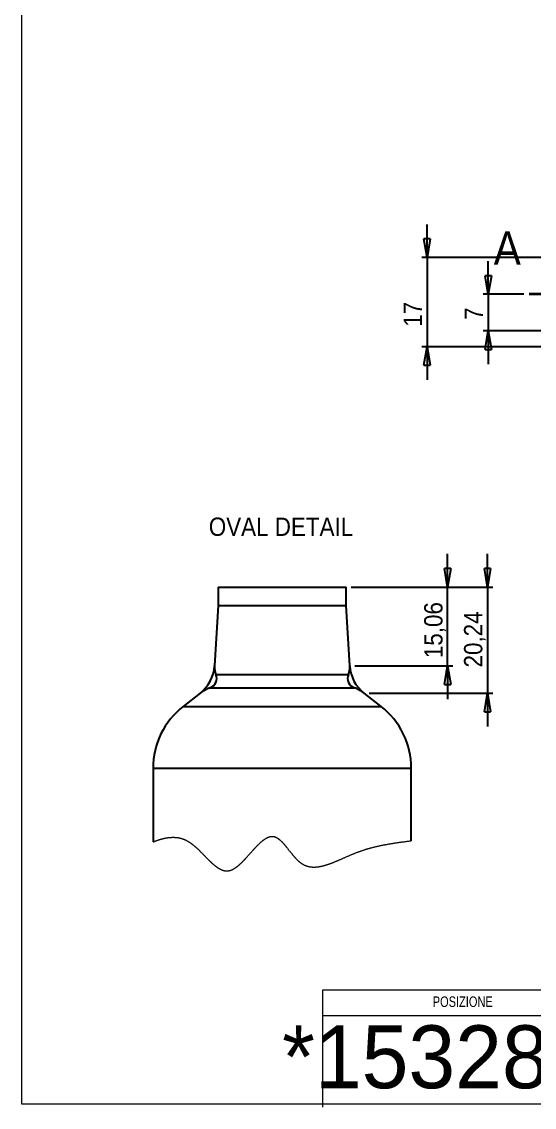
# Model space of a CAD drawing. Header units: millimetres. Extents: x 0 to 294, y 0 to 414.
# Drawn here: x 0.3 to 98.1, y -0.5 to 206.7 of the extents above; entities that cross this region are included whole.
import ezdxf

# ---------------------------------------------------------------- set-up
doc = ezdxf.new("R2010")
doc.units = ezdxf.units.MM
doc.linetypes.add('SLD-Combinazione-di-due-tratteggi', pattern=[12.7, 6.35, -1.27, 1.27, -1.27, 1.27, -1.27])
doc.linetypes.add('SLD-Solido', pattern=[0])
doc.layers.add('D', color=3, linetype='SLD-Solido', lineweight=25)
doc.layers.add('SEZ', color=6, linetype='SLD-Combinazione-di-due-tratteggi', lineweight=35)
doc.layers.add('Q', color=2, linetype='SLD-Solido')
doc.styles.add('SLDTEXTSTYLE1', font='GOTHIC.TTF', dxfattribs={"width": 0.913})
doc.styles.add('SLDTEXTSTYLE3', font='ARIALN.TTF', dxfattribs={"width": 0.917722})
doc.styles.add('SLDTEXTSTYLE4', font='IDAUTOMATIONHC39M.TTF')
doc.dimstyles.new('SLDDIMSTYLE0', dxfattribs={"dimtxt": 3.5, "dimasz": 3.556, "dimexe": 0, "dimexo": 0.0625, "dimgap": 0.875, "dimtad": 1, "dimrnd": 1e-09, "dimzin": 12, "dimdsep": 46, "dimtxsty": 'SLDTEXTSTYLE1', "dimblk1": 'CLOSED', "dimblk2": 'CLOSED', "dimsah": 1, "dimcen": 0.09, "dimadec": 0, "dimazin": 3, "dimtfac": 1, "dimtmove": 0, "dimatfit": 0, "dimldrblk": 'CLOSED', "dimfxl": 0, "dimfrac": 2, "dimtolj": 1, "dimtzin": 12, "dimarcsym": 0})

# ---------------------------------------------------------------- blocks, each defined once
blk = doc.blocks.new('_CLOSED')
at = {"color": 0, "linetype": 'ByBlock', "lineweight": -2}
for p, q in [((-1, 0.166667), (0, 0)), ((-1, 0.166667), (-1, -0.166667)), ((0, 0), (-1, -0.166667)), ((0, 0), (-1, 0))]:
    blk.add_line(p, q, dxfattribs=at)
blk = doc.blocks.new('_D')
at = {"layer": 'Q'}
for p, q in [((89.3, 154.67), (89.3, 161.02)), ((96.1, 154.67), (88.3, 154.67)), ((89.3, 154.67), (89.3, 147.67)), ((106.21, 147.67), (88.3, 147.67)), ((89.3, 147.67), (89.3, 141.32))]:
    blk.add_line(p, q, dxfattribs=at)
at = {"layer": 'Q', "xscale": 3.556, "yscale": 3.556}
for p, rotation in [((89.3, 154.67), 270.0000000000004), ((89.3, 147.67), 90.0000000000004)]:
    blk.add_blockref('_CLOSED', p, dxfattribs=dict(at, rotation=rotation))
at = {"layer": 'Q', "insert": (84.82, 149.77), "char_height": 3.5, "attachment_point": 1, "rotation": 90, "style": 'SLDTEXTSTYLE1'}
blk.add_mtext('7', dxfattribs=at)
blk = doc.blocks.new('_D_15')
at = {"layer": 'Q'}
for p, q in [((77.61, 161.67), (77.61, 168.02)), ((130.84, 161.67), (76.61, 161.67)), ((77.61, 161.67), (77.61, 144.67)), ((151.65, 144.67), (76.61, 144.67)), ((77.61, 144.67), (77.61, 138.32))]:
    blk.add_line(p, q, dxfattribs=at)
at = {"layer": 'Q', "xscale": 3.556, "yscale": 3.556}
for p, rotation in [((77.61, 161.67, 0.01), 270.0000000000004), ((77.61, 144.67, 0.01), 90.0000000000004)]:
    blk.add_blockref('_CLOSED', p, dxfattribs=dict(at, rotation=rotation))
at = {"layer": 'Q', "insert": (73.13, 148.48), "char_height": 3.5, "attachment_point": 1, "rotation": 90, "style": 'SLDTEXTSTYLE1'}
blk.add_mtext('17', dxfattribs=at)
blk = doc.blocks.new('_D_29')
at = {"layer": 'Q'}
for p, q in [((81.54, 98.8), (81.54, 105.15)), ((63.17, 98.8), (82.54, 98.8)), ((81.54, 83.75), (81.54, 98.8)), ((63.87, 83.75), (82.54, 83.75)), ((81.54, 83.75), (81.54, 77.4))]:
    blk.add_line(p, q, dxfattribs=at)
at = {"layer": 'Q', "xscale": 3.556, "yscale": 3.556}
for p, rotation in [((81.54, 98.8, -0.04), 270.0000000000004), ((81.54, 83.75, -0.04), 90.0000000000004)]:
    blk.add_blockref('_CLOSED', p, dxfattribs=dict(at, rotation=rotation))
at = {"layer": 'Q', "insert": (77.07, 85.23), "char_height": 3.5, "attachment_point": 1, "rotation": 90, "style": 'SLDTEXTSTYLE1'}
blk.add_mtext('15,06', dxfattribs=at)
blk = doc.blocks.new('_D_30')
at = {"layer": 'Q'}
for p, q in [((89.14, 98.8), (89.14, 105.15)), ((63.17, 98.8), (90.14, 98.8)), ((89.14, 98.8), (89.14, 78.56)), ((66.6, 78.56), (90.14, 78.56)), ((89.14, 78.56), (89.14, 72.21))]:
    blk.add_line(p, q, dxfattribs=at)
at = {"layer": 'Q', "xscale": 3.556, "yscale": 3.556}
for p, rotation in [((89.14, 98.8, -0.04), 270.0000000000004), ((89.14, 78.56, -0.04), 90.0000000000004)]:
    blk.add_blockref('_CLOSED', p, dxfattribs=dict(at, rotation=rotation))
at = {"layer": 'Q', "insert": (84.67, 83.45), "char_height": 3.5, "attachment_point": 1, "rotation": 90, "style": 'SLDTEXTSTYLE1'}
blk.add_mtext('20,24', dxfattribs=at)

msp = doc.modelspace()

# ---------------------------------------------------------------- linework, layer by layer
at = {"color": 179, "linetype": 'SLD-Solido', "lineweight": 18}
for p, q in [((0.28364, 0.10038), (0.28364, 413.8771)), ((57.70343, -0.48984), (57.70343, 21.91016)), ((57.70343, 21.91016), (99.70343, 21.91016)), ((57.70343, 17.01016), (99.70343, 17.01016)), ((293.60343, 0.10038), (0.28364, 0.10038))]:
    msp.add_line(p, q, dxfattribs=at)
at = {"color": 7, "linetype": 'SLD-Solido', "lineweight": 18, "flags": 128}
msp.add_lwpolyline([(25.33679, 50.15215), (25.40157, 50.17835), (25.46632, 50.20427), (25.53103, 50.22988), (25.59571, 50.25519), (25.66036, 50.2802), (25.72498, 50.30489), (25.78956, 50.32926), (25.85411, 50.35332), (25.9217, 50.37816), (25.98924, 50.40265), (26.05674, 50.42676), (26.1242, 50.45049), (26.19162, 50.47384), (26.259, 50.49681), (26.31671, 50.51618), (26.37439, 50.53525), (26.43204, 50.55403), (26.48966, 50.57251), (26.54724, 50.59069), (26.60478, 50.60856), (26.66229, 50.62612), (26.71498, 50.64195), (26.76763, 50.6575), (26.82025, 50.67278), (26.87284, 50.68779), (26.9254, 50.70253), (26.97793, 50.71699), (27.03519, 50.73244), (27.09242, 50.74756), (27.1496, 50.76233), (27.20674, 50.77676), (27.26384, 50.79084), (27.3209, 50.80457), (27.37792, 50.81794), (27.43015, 50.82989), (27.48234, 50.84153), (27.53449, 50.85286), (27.58661, 50.86388), (27.63869, 50.87459), (27.69073, 50.88498), (27.74273, 50.89506), (27.79469, 50.90481), (27.84662, 50.91424), (27.8985, 50.92335), (27.95034, 50.93212), (28.00214, 50.94056), (28.05095, 50.94821), (28.09972, 50.95557), (28.14845, 50.96262), (28.19714, 50.96936), (28.24579, 50.9758), (28.29501, 50.982), (28.34419, 50.98789), (28.39333, 50.99345), (28.44243, 50.99868), (28.49148, 51.0036), (28.5405, 51.00818), (28.58947, 51.01243), (28.63841, 51.01634), (28.68962, 51.02009), (28.7408, 51.02346), (28.79192, 51.02645), (28.843, 51.02907), (28.89402, 51.03131), (28.945, 51.03316), (28.98866, 51.03445), (29.03228, 51.03545), (29.07587, 51.03616), (29.11942, 51.03658), (29.16293, 51.03671), (29.2064, 51.03655), (29.24984, 51.0361), (29.29757, 51.03526), (29.34526, 51.03406), (29.39291, 51.0325), (29.44051, 51.03057), (29.48806, 51.02828), (29.53124, 51.02587), (29.57439, 51.02316), (29.6175, 51.02014), (29.66057, 51.01681), (29.70359, 51.01316), (29.74658, 51.00921), (29.78953, 51.00493), (29.83672, 50.99987), (29.88386, 50.99442), (29.93096, 50.98857), (29.978, 50.98234), (30.02499, 50.97572), (30.06411, 50.96989), (30.10319, 50.9638), (30.14224, 50.95742), (30.18125, 50.95076), (30.22023, 50.94383), (30.25917, 50.93661), (30.29585, 50.92955), (30.33249, 50.92223), (30.3691, 50.91467), (30.40569, 50.90684), (30.44223, 50.89876), (30.48664, 50.88859), (30.531, 50.87803), (30.57531, 50.86709), (30.61956, 50.85577), (30.66377, 50.84405), (30.70792, 50.83195), (30.75202, 50.81945), (30.79241, 50.80765), (30.83274, 50.79551), (30.87304, 50.78304), (30.91329, 50.77024), (30.95349, 50.7571), (30.99365, 50.74361), (31.03377, 50.72979), (31.07383, 50.71563), (31.11386, 50.70112), (31.15384, 50.68626), (31.19377, 50.67106), (31.23366, 50.65551), (31.27122, 50.64053), (31.30874, 50.62524), (31.34622, 50.60963), (31.38366, 50.59371), (31.42106, 50.57747), (31.46067, 50.5599), (31.50024, 50.54197), (31.53976, 50.52368), (31.57924, 50.50503), (31.61866, 50.48602), (31.65804, 50.46663), (31.69512, 50.44803), (31.73216, 50.42909), (31.76915, 50.40983), (31.8061, 50.39023), (31.843, 50.37031), (31.87986, 50.35005), (31.91667, 50.32946), (31.95344, 50.30854), (31.99017, 50.2873), (32.02686, 50.26573), (32.06284, 50.24425), (32.09878, 50.22246), (32.13469, 50.20038), (32.17055, 50.17799), (32.20923, 50.1535), (32.24786, 50.12867), (32.28644, 50.10351), (32.32498, 50.07802), (32.36348, 50.05222), (32.40192, 50.02609), (32.43813, 50.00118), (32.4743, 49.97599), (32.51042, 49.95053), (32.54651, 49.92481), (32.58256, 49.89882), (32.62274, 49.86951), (32.66287, 49.83989), (32.70296, 49.80996), (32.743, 49.77972), (32.78299, 49.74918), (32.82294, 49.71835), (32.86283, 49.68722), (32.90269, 49.65582), (32.94817, 49.61958), (32.9936, 49.58299), (33.03897, 49.54605), (33.08428, 49.50877), (33.12953, 49.47116), (33.17473, 49.43323), (33.21987, 49.39497), (33.26945, 49.35254), (33.31897, 49.30975), (33.36843, 49.2666), (33.41781, 49.22311), (33.46713, 49.17929), (33.517, 49.1346), (33.5668, 49.0896), (33.61654, 49.04429), (33.66622, 48.99868), (33.71583, 48.95279), (33.76538, 48.90662), (33.81486, 48.8602), (33.86429, 48.81352), (33.92634, 48.7545), (33.9883, 48.69512), (34.05017, 48.63541), (34.11195, 48.57538), (34.17364, 48.51506), (34.23524, 48.45448), (34.29676, 48.39364), (34.35819, 48.33257), (34.41954, 48.2713), (34.48081, 48.20985), (34.56092, 48.12914), (34.64091, 48.04819), (34.72076, 47.96708), (34.81135, 47.87474), (34.90178, 47.78231), (34.99206, 47.68986), (35.08219, 47.59746), (35.17219, 47.50517), (35.26204, 47.41308), (35.33255, 47.34091), (35.40297, 47.26893), (35.47333, 47.19719), (35.5436, 47.12572), (35.61381, 47.05455), (35.68394, 46.98372), (35.74462, 46.92268), (35.80525, 46.86195), (35.86583, 46.80155), (35.92636, 46.74149), (35.97389, 46.69456), (36.0214, 46.64787), (36.06888, 46.60144), (36.11634, 46.55526), (36.16474, 46.50842), (36.21311, 46.46188), (36.26146, 46.41564), (36.30979, 46.36972), (36.3581, 46.32414), (36.40639, 46.27889), (36.45466, 46.234), (36.49688, 46.19502), (36.53908, 46.15633), (36.58127, 46.11794), (36.62345, 46.07984), (36.66561, 46.04206), (36.70777, 46.0046), (36.74991, 45.96746), (36.79204, 45.93066), (36.82986, 45.89791), (36.86768, 45.86544), (36.90549, 45.83325), (36.94329, 45.80136), (36.98108, 45.76977), (37.01887, 45.73848), (37.05665, 45.7075), (37.09435, 45.6769), (37.13203, 45.64663), (37.16972, 45.61668), (37.2074, 45.58706), (37.24507, 45.55778), (37.28207, 45.52935), (37.31907, 45.50126), (37.35607, 45.47351), (37.39306, 45.44611), (37.42608, 45.42194), (37.45911, 45.39806), (37.49213, 45.37446), (37.52516, 45.35116), (37.55818, 45.32815), (37.59121, 45.30544), (37.62423, 45.28303), (37.65725, 45.26093), (37.69028, 45.23914), (37.7233, 45.21767), (37.75633, 45.19651), (37.78936, 45.17568), (37.82239, 45.15517), (37.85542, 45.13499), (37.88845, 45.11515), (37.92149, 45.09564), (37.95116, 45.07841), (37.98083, 45.06147), (38.0105, 45.0448), (38.04017, 45.02841), (38.06985, 45.01232), (38.09953, 44.99651), (38.12922, 44.98099), (38.15921, 44.96561), (38.1892, 44.95054), (38.2192, 44.93577), (38.24921, 44.92131), (38.27921, 44.90716), (38.30923, 44.89333), (38.33924, 44.87982), (38.36927, 44.86662), (38.40072, 44.85314), (38.43219, 44.84003), (38.46366, 44.82727), (38.49513, 44.81487), (38.52661, 44.80285), (38.5581, 44.79119), (38.5896, 44.77991), (38.6211, 44.769), (38.65262, 44.75848), (38.68413, 44.74834), (38.71566, 44.73859), (38.7472, 44.72923), (38.77694, 44.72076), (38.80669, 44.71265), (38.83644, 44.70489), (38.86621, 44.69749), (38.89598, 44.69045), (38.92306, 44.68436), (38.95014, 44.67858), (38.97723, 44.6731), (39.00432, 44.66793), (39.03143, 44.66307), (39.05854, 44.65852), (39.08566, 44.65428), (39.1155, 44.64998), (39.14535, 44.64606), (39.17521, 44.64253), (39.20508, 44.63939), (39.23496, 44.63665), (39.25987, 44.63466), (39.28479, 44.63294), (39.30971, 44.63151), (39.33464, 44.63035), (39.35958, 44.62947), (39.38453, 44.62888), (39.40806, 44.62858), (39.4316, 44.62853), (39.45514, 44.62874), (39.47869, 44.6292), (39.50225, 44.62992), (39.52952, 44.63107), (39.5568, 44.63258), (39.58409, 44.63443), (39.61139, 44.63664), (39.6387, 44.6392), (39.66602, 44.64212), (39.69335, 44.64539), (39.71842, 44.64871), (39.74349, 44.65234), (39.76857, 44.65627), (39.79367, 44.66051), (39.81877, 44.66504), (39.84388, 44.66989), (39.86901, 44.67503), (39.89414, 44.68046), (39.91928, 44.6862), (39.94443, 44.69223), (39.96959, 44.69855), (39.99475, 44.70515), (40.01849, 44.71165), (40.04224, 44.7184), (40.06599, 44.72541), (40.08975, 44.73266), (40.11352, 44.74017), (40.13873, 44.7484), (40.16396, 44.75691), (40.18919, 44.76569), (40.21443, 44.77475), (40.23968, 44.78408), (40.26493, 44.79368), (40.29471, 44.80533), (40.3245, 44.81735), (40.35429, 44.82975), (40.3841, 44.8425), (40.41453, 44.85588), (40.44497, 44.86964), (40.47541, 44.88376), (40.50587, 44.89825), (40.53634, 44.91309), (40.56681, 44.9283), (40.5973, 44.94386), (40.62687, 44.95929), (40.65646, 44.97504), (40.68605, 44.99112), (40.71565, 45.00751), (40.74525, 45.02423), (40.77487, 45.04126), (40.80449, 45.0586), (40.83709, 45.07803), (40.86969, 45.09784), (40.90231, 45.11801), (40.93493, 45.13854), (40.96756, 45.15943), (41.0002, 45.18067), (41.03285, 45.20226), (41.0655, 45.2242), (41.09816, 45.24648), (41.13083, 45.2691), (41.16293, 45.29163), (41.19503, 45.31449), (41.22714, 45.33766), (41.25925, 45.36114), (41.29196, 45.38537), (41.32467, 45.4099), (41.35739, 45.43475), (41.39011, 45.4599), (41.42284, 45.48536), (41.45499, 45.51064), (41.48715, 45.53622), (41.51931, 45.56207), (41.55147, 45.5882), (41.58977, 45.61965), (41.62807, 45.65149), (41.66638, 45.6837), (41.7047, 45.71628), (41.74302, 45.74921), (41.78134, 45.7825), (41.81793, 45.8146), (41.85453, 45.84701), (41.89112, 45.87972), (41.92772, 45.91274), (41.96432, 45.94605), (42.00093, 45.97964), (42.03753, 46.01352), (42.07414, 46.04767), (42.1125, 46.08374), (42.15085, 46.1201), (42.18921, 46.15675), (42.22757, 46.19368), (42.26593, 46.23087), (42.30429, 46.26834), (42.35032, 46.31363), (42.39636, 46.35929), (42.44239, 46.4053), (42.48842, 46.45165), (42.53445, 46.49833), (42.57965, 46.54448), (42.62485, 46.59093), (42.67005, 46.63766), (42.71524, 46.68467), (42.76404, 46.73573), (42.81284, 46.78708), (42.86162, 46.83872), (42.9104, 46.89062), (42.95917, 46.94278), (43.00793, 46.99518), (43.06539, 47.05723), (43.12284, 47.11958), (43.18027, 47.1822), (43.23768, 47.24507), (43.306, 47.32021), (43.3743, 47.39564), (43.44258, 47.47133), (43.51082, 47.54723), (43.57903, 47.62332), (43.6472, 47.69954), (43.7494, 47.81407), (43.85151, 47.92872), (43.95353, 48.04335), (44.05545, 48.15786), (44.11946, 48.22971), (44.18343, 48.30143), (44.24735, 48.37299), (44.31123, 48.44435), (44.37506, 48.5155), (44.42766, 48.57397), (44.48022, 48.63226), (44.53275, 48.69034), (44.58525, 48.74819), (44.6377, 48.80581), (44.69012, 48.86316), (44.74251, 48.92024), (44.79049, 48.9723), (44.83843, 49.02411), (44.88635, 49.07564), (44.93423, 49.12688), (44.98207, 49.17783), (45.02987, 49.22846), (45.07082, 49.2716), (45.11174, 49.31449), (45.15263, 49.35713), (45.19349, 49.3995), (45.23433, 49.4416), (45.27513, 49.48341), (45.31591, 49.52494), (45.35326, 49.56274), (45.39058, 49.60029), (45.42788, 49.63758), (45.46515, 49.67459), (45.5024, 49.71133), (45.53961, 49.74778), (45.57512, 49.78231), (45.61059, 49.81657), (45.64604, 49.85056), (45.68147, 49.88426), (45.71687, 49.91768), (45.75224, 49.95081), (45.78758, 49.98364), (45.8229, 50.01617), (45.85987, 50.04992), (45.89682, 50.08332), (45.93373, 50.11637), (45.97061, 50.14906), (46.00746, 50.18139), (46.04427, 50.21335), (46.07581, 50.24044), (46.10732, 50.26726), (46.1388, 50.29379), (46.17026, 50.32002), (46.2017, 50.34597), (46.23311, 50.37162), (46.2645, 50.39697), (46.299, 50.4245), (46.33347, 50.45165), (46.36791, 50.47843), (46.40232, 50.50482), (46.43669, 50.53081), (46.46785, 50.55406), (46.49898, 50.57697), (46.53008, 50.59954), (46.56116, 50.62178), (46.59221, 50.64368), (46.62268, 50.66485), (46.65313, 50.68568), (46.68354, 50.70617), (46.71394, 50.72631), (46.74492, 50.7465), (46.77588, 50.76633), (46.80681, 50.78579), (46.83771, 50.80487), (46.86858, 50.82357), (46.89942, 50.84188), (46.93024, 50.85981), (46.95718, 50.87518), (46.98409, 50.89024), (47.01099, 50.905), (47.03786, 50.91945), (47.06471, 50.93358), (47.09153, 50.94741), (47.11833, 50.96092), (47.14511, 50.97411), (47.17314, 50.98758), (47.20115, 51.0007), (47.22912, 51.01345), (47.25708, 51.02585), (47.285, 51.03787), (47.3129, 51.04953), (47.33674, 51.05921), (47.36056, 51.06861), (47.38436, 51.07774), (47.40814, 51.08659), (47.4319, 51.09516), (47.45522, 51.1033), (47.47852, 51.11117), (47.5018, 51.11876), (47.52506, 51.12608), (47.54877, 51.13325), (47.57246, 51.14014), (47.59614, 51.14673), (47.61979, 51.15302), (47.64342, 51.15901), (47.66703, 51.16471), (47.69062, 51.1701), (47.71419, 51.17518), (47.73773, 51.17996), (47.76126, 51.18444), (47.78476, 51.1886), (47.80824, 51.19245), (47.83171, 51.19598), (47.85514, 51.1992), (47.8809, 51.20237), (47.90663, 51.20516), (47.93234, 51.20755), (47.95802, 51.20955), (47.98367, 51.21116), (48.00476, 51.21218), (48.02582, 51.21293), (48.04687, 51.21341), (48.06791, 51.21362), (48.08892, 51.21355), (48.10954, 51.21321), (48.13014, 51.2126), (48.15072, 51.21172), (48.17129, 51.21058), (48.19225, 51.20913), (48.2132, 51.20739), (48.23413, 51.20536), (48.25504, 51.20305), (48.27592, 51.20045), (48.29679, 51.19756), (48.31764, 51.19437), (48.34194, 51.19028), (48.36622, 51.1858), (48.39047, 51.18093), (48.41469, 51.17567), (48.43889, 51.17002), (48.46306, 51.16399), (48.48583, 51.15795), (48.50858, 51.15158), (48.53131, 51.14488), (48.55402, 51.13785), (48.5767, 51.13049), (48.60074, 51.12233), (48.62476, 51.11381), (48.64875, 51.10493), (48.67272, 51.09569), (48.69667, 51.0861), (48.7206, 51.07616), (48.74314, 51.06646), (48.76567, 51.05646), (48.78817, 51.04616), (48.81066, 51.03556), (48.83313, 51.02466), (48.85559, 51.01346), (48.87803, 51.00197), (48.90045, 50.99019), (48.92285, 50.97812), (48.94524, 50.96576), (48.96721, 50.95335), (48.98917, 50.94066), (49.01112, 50.92771), (49.03304, 50.9145), (49.05671, 50.89993), (49.08036, 50.88505), (49.10399, 50.86988), (49.12761, 50.8544), (49.15121, 50.83863), (49.1748, 50.82257), (49.19703, 50.80716), (49.21924, 50.7915), (49.24144, 50.77558), (49.26363, 50.75942), (49.28581, 50.74301), (49.31408, 50.72172), (49.34234, 50.70004), (49.37057, 50.67797), (49.39879, 50.65552), (49.42699, 50.63269), (49.45518, 50.60949), (49.48335, 50.58593), (49.51151, 50.562), (49.53965, 50.53772), (49.56778, 50.51309), (49.5959, 50.48811), (49.624, 50.4628), (49.65209, 50.43715), (49.68018, 50.41117), (49.71105, 50.38221), (49.74192, 50.35287), (49.77277, 50.32316), (49.80361, 50.29307), (49.83445, 50.26262), (49.86241, 50.23469), (49.89036, 50.20647), (49.91831, 50.17797), (49.94626, 50.14919), (49.97419, 50.12013), (50.00163, 50.09134), (50.02906, 50.06229), (50.05649, 50.03299), (50.08391, 50.00345), (50.11656, 49.96797), (50.1492, 49.93217), (50.18184, 49.89604), (50.21448, 49.8596), (50.24712, 49.82286), (50.27977, 49.78582), (50.31241, 49.74849), (50.34506, 49.71088), (50.37772, 49.673), (50.41038, 49.63486), (50.44304, 49.59647), (50.47571, 49.55783), (50.51423, 49.51199), (50.55276, 49.46583), (50.5913, 49.41937), (50.62986, 49.37262), (50.66914, 49.32474), (50.70844, 49.27659), (50.74775, 49.22818), (50.78709, 49.17953), (50.82646, 49.13065), (50.87804, 49.06633), (50.92968, 49.00167), (50.98136, 48.93672), (51.0368, 48.86683), (51.0923, 48.79667), (51.14788, 48.72629), (51.20353, 48.65571), (51.25926, 48.585), (51.33984, 48.48276), (51.42061, 48.38043), (51.50158, 48.27811), (51.58277, 48.17594), (51.63391, 48.11183), (51.68515, 48.04786), (51.73649, 47.98405), (51.78793, 47.92043), (51.83947, 47.85704), (51.8825, 47.8044), (51.92561, 47.75195), (51.9688, 47.69971), (52.01207, 47.64769), (52.05541, 47.59592), (52.09885, 47.54441), (52.13987, 47.4961), (52.18098, 47.44805), (52.22217, 47.40027), (52.26343, 47.35279), (52.30478, 47.3056), (52.34244, 47.26299), (52.38017, 47.22065), (52.41798, 47.17859), (52.45585, 47.13684), (52.49381, 47.09538), (52.53183, 47.05425), (52.56994, 47.01345), (52.60493, 46.97634), (52.63999, 46.93953), (52.67512, 46.90302), (52.71032, 46.86683), (52.74559, 46.83095), (52.78092, 46.79539), (52.81633, 46.76018), (52.85181, 46.72531), (52.88736, 46.69079), (52.92299, 46.65663), (52.95869, 46.62284), (52.99446, 46.58943), (53.02826, 46.55828), (53.06213, 46.52748), (53.09607, 46.49704), (53.13008, 46.46696), (53.16416, 46.43726), (53.19513, 46.41064), (53.22617, 46.38434), (53.25726, 46.35835), (53.28842, 46.3327), (53.31964, 46.30738), (53.35036, 46.28284), (53.38114, 46.25863), (53.41198, 46.23475), (53.44288, 46.21122), (53.47448, 46.18756), (53.50614, 46.16426), (53.53787, 46.14133), (53.56966, 46.11878), (53.60152, 46.09659), (53.63344, 46.07476), (53.66543, 46.0533), (53.69749, 46.0322), (53.7296, 46.01147), (53.76179, 45.99109), (53.79404, 45.97107), (53.82635, 45.9514), (53.85873, 45.93209), (53.89117, 45.91313), (53.92096, 45.89606), (53.95081, 45.87928), (53.98071, 45.8628), (54.01067, 45.8466), (54.04068, 45.8307), (54.07074, 45.81508), (54.1036, 45.79837), (54.13652, 45.78201), (54.1695, 45.76598), (54.20255, 45.75029), (54.23566, 45.73493), (54.26883, 45.71991), (54.30207, 45.70522), (54.33259, 45.69204), (54.36316, 45.67914), (54.39379, 45.66652), (54.42447, 45.65417), (54.4552, 45.6421), (54.48599, 45.63029), (54.523, 45.61648), (54.56008, 45.60306), (54.59724, 45.59002), (54.63448, 45.57736), (54.67179, 45.56509), (54.7085, 45.5534), (54.74529, 45.54208), (54.78215, 45.53111), (54.81908, 45.52051), (54.85372, 45.51091), (54.88842, 45.50161), (54.92319, 45.49263), (54.95801, 45.48395), (54.9929, 45.47558), (55.02785, 45.46751), (55.06286, 45.45975), (55.10145, 45.45156), (55.14011, 45.44373), (55.17884, 45.43625), (55.21765, 45.42914), (55.25653, 45.42238), (55.29549, 45.41598), (55.33452, 45.40992), (55.37362, 45.40421), (55.4128, 45.39885), (55.45204, 45.39384), (55.49066, 45.38924), (55.52935, 45.38498), (55.56811, 45.38104), (55.60694, 45.37742), (55.64655, 45.37407), (55.68623, 45.37104), (55.72599, 45.36835), (55.76581, 45.36598), (55.80571, 45.36394), (55.84496, 45.36224), (55.88428, 45.36086), (55.92367, 45.35978), (55.96314, 45.359), (56.00347, 45.35852), (56.04388, 45.35835), (56.08436, 45.35849), (56.12491, 45.35895), (56.16553, 45.3597), (56.20622, 45.36076), (56.24698, 45.36212), (56.28772, 45.36377), (56.32853, 45.36572), (56.36942, 45.36796), (56.41037, 45.37049), (56.45139, 45.37331), (56.49174, 45.37636), (56.53217, 45.37968), (56.57266, 45.38327), (56.61321, 45.38714), (56.66158, 45.39209), (56.71004, 45.39741), (56.75859, 45.40311), (56.80724, 45.40917), (56.85598, 45.4156), (56.90481, 45.42239), (56.95373, 45.42954), (57.00275, 45.43704), (57.05185, 45.44489), (57.10105, 45.45309), (57.15034, 45.46163), (57.19973, 45.47052), (57.24637, 45.4792), (57.29309, 45.48818), (57.3399, 45.49745), (57.38678, 45.50701), (57.43374, 45.51686), (57.48818, 45.52861), (57.54272, 45.54074), (57.59737, 45.55323), (57.65213, 45.56609), (57.70699, 45.57932), (57.76196, 45.5929), (57.81703, 45.60683), (57.8676, 45.61991), (57.91826, 45.63327), (57.96901, 45.64692), (58.01985, 45.66085), (58.07077, 45.67506), (58.12178, 45.68954), (58.17287, 45.7043), (58.22405, 45.71932), (58.27532, 45.7346), (58.32667, 45.75015), (58.37811, 45.76595), (58.42963, 45.782), (58.49046, 45.80124), (58.55141, 45.82082), (58.61247, 45.84073), (58.67366, 45.86098), (58.73607, 45.88192), (58.7986, 45.90319), (58.86126, 45.92478), (58.92403, 45.94669), (58.98692, 45.96891), (59.0488, 45.99102), (59.1108, 46.01343), (59.17291, 46.03611), (59.23513, 46.05907), (59.29874, 46.08278), (59.36247, 46.10676), (59.42631, 46.13101), (59.49026, 46.15552), (59.55434, 46.18029), (59.61852, 46.2053), (59.68282, 46.23056), (59.751, 46.25755), (59.8193, 46.2848), (59.88773, 46.3123), (59.95628, 46.34004), (60.02496, 46.36802), (60.09377, 46.39623), (60.17502, 46.42975), (60.25644, 46.46358), (60.33804, 46.49768), (60.4198, 46.53206), (60.50341, 46.5674), (60.5872, 46.603), (60.67116, 46.63885), (60.75529, 46.67492), (60.8396, 46.71122), (60.92408, 46.74772), (61.00873, 46.78441), (61.1077, 46.82745), (61.20691, 46.87071), (61.30635, 46.91417), (61.40601, 46.95782), (61.5059, 47.00163), (61.60601, 47.04558), (61.72429, 47.09754), (61.84288, 47.14964), (61.96177, 47.20184), (62.08097, 47.25411), (62.20264, 47.30737), (62.32463, 47.36063), (62.44692, 47.41386), (62.56952, 47.46702), (62.69242, 47.52008), (62.81341, 47.57206), (62.9347, 47.62387), (63.05627, 47.67549), (63.17812, 47.72687), (63.2758, 47.76778), (63.37366, 47.80851), (63.4717, 47.84903), (63.56991, 47.88933), (63.6683, 47.9294), (63.7651, 47.9685), (63.86207, 48.00733), (63.9592, 48.04589), (64.0565, 48.08416), (64.14651, 48.11922), (64.23665, 48.154), (64.32694, 48.1885), (64.41735, 48.22269), (64.50791, 48.25656), (64.59698, 48.28951), (64.68617, 48.32213), (64.7755, 48.35441), (64.86495, 48.38634), (64.95636, 48.41857), (65.04789, 48.45043), (65.13955, 48.48195), (65.23133, 48.51311), (65.32323, 48.54392), (65.41524, 48.57439), (65.50737, 48.60451), (65.59962, 48.6343), (65.69197, 48.66375), (65.78444, 48.69287), (65.877, 48.72165), (65.96967, 48.75011), (66.06244, 48.77825), (66.15531, 48.80606), (66.24053, 48.83128), (66.32582, 48.85623), (66.41119, 48.88092), (66.49663, 48.90535), (66.58214, 48.92951), (66.66773, 48.95343), (66.76118, 48.97923), (66.8547, 49.00473), (66.9483, 49.02994), (67.04198, 49.05485), (67.13573, 49.07947), (67.22955, 49.10381), (67.32344, 49.12786), (67.42679, 49.154), (67.53021, 49.17979), (67.63371, 49.20526), (67.73728, 49.2304), (67.84091, 49.25522), (67.94461, 49.27972), (68.04836, 49.3039), (68.15217, 49.32777), (68.25604, 49.35133), (68.35995, 49.3746), (68.46205, 49.39715), (68.5642, 49.41942), (68.66638, 49.44141), (68.7686, 49.46312), (68.87902, 49.48626), (68.98947, 49.50908), (69.09996, 49.53159), (69.21047, 49.5538), (69.321, 49.57571), (69.43155, 49.59733), (69.5358, 49.61744), (69.64005, 49.6373), (69.74432, 49.65691), (69.84858, 49.67628), (69.95285, 49.6954), (70.08584, 49.71945), (70.21881, 49.74311), (70.35177, 49.76641), (70.4847, 49.78935), (70.6176, 49.81193), (70.75046, 49.83416), (70.88327, 49.85606), (71.01603, 49.87763), (71.14873, 49.89888), (71.28137, 49.91982), (71.41393, 49.94046), (71.54642, 49.96079), (71.67882, 49.98085), (71.81112, 50.00062), (71.95654, 50.02205), (72.10183, 50.04318), (72.24698, 50.06399), (72.39199, 50.08452), (72.53684, 50.10476), (72.68317, 50.12495), (72.82933, 50.14488), (72.97529, 50.16455), (73.12107, 50.18398), (73.26663, 50.20317), (73.41198, 50.22215), (73.55711, 50.24092), (73.70199, 50.25949), (73.85352, 50.27874), (74.00478, 50.2978), (74.15574, 50.31669), (74.3064, 50.3354), (74.45676, 50.35397), (74.6068, 50.3724)], dxfattribs=at)
at = {"layer": 'D'}
for p, q in [((37.7718, 98.80319), (37.7718, 95.30319)), ((37.7718, 98.80319), (49.97179, 98.80319)), ((49.97179, 98.80319), (62.17179, 98.80319)), ((62.17179, 95.30319), (62.17179, 98.80319)), ((37.7718, 95.30319), (37.07089, 83.74701)), ((37.7718, 95.30319), (49.97179, 95.30319)), ((49.97179, 95.30319), (62.17179, 95.30319)), ((62.8727, 83.74701), (62.17179, 95.30319)), ((37.34107, 82.11319), (62.60252, 82.11319)), ((37.34107, 82.11319), (49.97179, 82.11319)), ((49.97179, 82.11319), (62.60252, 82.11319)), ((36.16678, 79.5681), (63.77681, 79.5681)), ((36.16678, 79.5681), (49.97179, 79.5681)), ((49.97179, 79.5681), (63.77681, 79.5681)), ((34.34503, 78.55974), (31.0961, 76.01884)), ((68.84749, 76.01884), (65.59856, 78.55974)), ((31.0961, 76.01884), (49.97179, 76.01884)), ((49.97179, 76.01884), (68.84749, 76.01884)), ((25.33679, 64.20319), (25.33679, 50.15215)), ((25.33679, 64.20319), (49.97179, 64.20319)), ((49.97179, 64.20319), (74.6068, 64.20319)), ((74.6068, 50.3724), (74.6068, 64.20319))]:
    msp.add_line(p, q, dxfattribs=at)
for centre, radius, start, end in [((29.95046, 84.17888), 7.13351, 308.0374333, 356.5436375), ((40.77119, 83.51968), 3.70728, 176.4842735, 202.2955626), ((59.17241, 83.51967), 3.70727, 337.7044096, 3.5157543), ((69.99314, 84.17889), 7.13352, 183.4574356, 231.9724361), ((35.60735, 81.36967), 1.88643, 287.2509742, 23.2124479), ((64.35031, 81.37616), 1.89684, 157.1353101, 252.4012679), ((39.8096, 70.83702), 9.46054, 112.6470793, 125.283086), ((60.87782, 72.18085), 7.93571, 53.4964464, 68.5733883), ((40.3368, 64.20319), 15, 128.0279733, 179.9999891), ((59.6068, 64.20319), 15, 359.9999939, 51.9720436)]:
    msp.add_arc(centre, radius, start, end, dxfattribs=at)
at = {"layer": 'SEZ'}
msp.add_line((166.58624, 154.67095), (97.09664, 154.67095), dxfattribs=at)

# ---------------------------------------------------------------- texts
for s, insert, char_height, attachment_point, style in [('OVAL DETAIL', (35.97843, 112.06174), 3.5, 1, 'SLDTEXTSTYLE1'), ('POSIZIONE', (78.70343, 20.6633), 2, 1, 'SLDTEXTSTYLE3'), ('*15328*', (78.52842, 15.14294), 12, 2, 'SLDTEXTSTYLE4')]:
    msp.add_mtext(s, dxfattribs=dict(insert=insert, char_height=char_height, attachment_point=attachment_point, style=style))
at = {"layer": 'SEZ', "insert": (90.34063, 166.67095), "char_height": 6.35, "attachment_point": 1, "style": 'SLDTEXTSTYLE1'}
msp.add_mtext('A', dxfattribs=at)

# ---------------------------------------------------------------- dimensions: what is measured, and where the dimension line sits
at = {"layer": 'Q'}
for base, p1, p2, picture, middle in [((74.8272, 144.67095), (131.84144, 161.67095), (152.65457, 144.67095), '_D_15', (74.8272, 151.06585)), ((89.2952, 147.67095), (97.09664, 154.67095), (107.20644, 147.67095), '_D', (89.2952, 151.06585)), ((81.53588, 98.80319), (62.8727, 83.74701), (62.17179, 98.80319), '_D_29', (81.53588, 91.05081)), ((89.141, 78.55974), (62.17179, 98.80319), (65.59856, 78.55974), '_D_30', (89.141, 89.27211))]:
    dim = msp.add_linear_dim(base=base, p1=p1, p2=p2, angle=90, dimstyle='SLDDIMSTYLE0', dxfattribs=at)
    dim.commit()
    dim.dimension.update_dxf_attribs({"geometry": picture, "text_midpoint": middle, "dimtype": 160})

doc.saveas('drawing.dxf')
